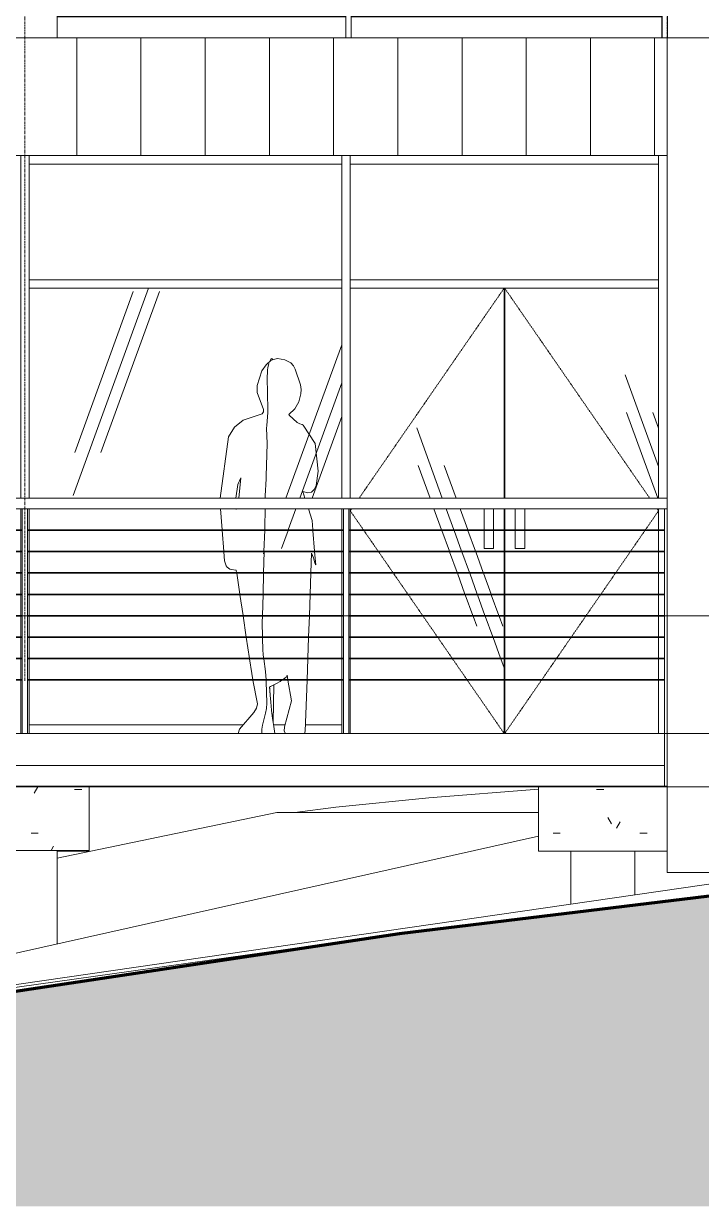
# Model space of a CAD drawing. Header units: millimetres. Extents: x -22400 to 100951, y -3625 to 17206.
# Drawn here: x 10056 to 13222, y -2760 to 2767 of the extents above; entities that cross this region are included whole.
import ezdxf

# ---------------------------------------------------------------- set-up
doc = ezdxf.new("R2010")
doc.units = ezdxf.units.MM
doc.linetypes.add('Dash - Tight', pattern=[4.5, 3, -1.5])
doc.linetypes.add('Grid Line', pattern=[22.225, 12.7, -3.175, 3.175, -3.175])
for name, color, linetype, lineweight in [('A-DETL-GENF', 92, 'Continuous', 9), ('A-DOOR', 31, 'Continuous', 9), ('A-DOOR-FRAM', 31, 'Continuous', 9), ('A-FLOR', 192, 'Continuous', 9), ('A-FLOR-HRAL', 11, 'Continuous', 9), ('A-FLOR-LEVL', 51, 'Continuous', 9), ('A-GENM', 13, 'Continuous', 9), ('A-GLAZ-CURT', 52, 'Continuous', 9), ('A-GLAZ-CWMG', 51, 'Continuous', 9), ('A-WALL', 113, 'Continuous', 9), ('A-WALL-PATT', 111, 'Continuous', 9), ('C-TOPO', 7, 'Continuous', 9), ('S-FNDN', 32, 'Continuous', 9), ('S-GRID', 1, 'Continuous', 9)]:
    doc.layers.add(name, color=color, linetype=linetype, lineweight=lineweight)
pattern_1 = [(0, (4603.6, 0), (812.8, 203.2), [33.528, -576.072, 33.528, -576.072, -3251.2]), (0, (4603.6, 0), (812.8, 203.2), [-1219.2, 33.528, -1185.672, 33.528, -576.072, -1422.4]), (0, (4603.6, 0), (812.8, 203.2), [-3048, 33.528, -372.872, 33.528, -982.472]), (120, (4908.4, 101.6), (-582.3764, 602.3054), [33.528, -576.072, 33.528, -576.072, -3251.2]), (120, (4908.4, 101.6), (-582.3764, 602.3054), [-1219.2, 33.528, -1185.672, 33.528, -576.072, -1422.4]), (120, (4908.4, 101.6), (-582.3764, 602.3054), [-3048, 33.528, -372.872, 33.528, -982.472]), (240, (5010, 508), (-230.4236, -805.5054), [33.528, -576.072, 33.528, -576.072, -3251.2]), (240, (5010, 508), (-230.4236, -805.5054), [-1219.2, 33.528, -1185.672, 33.528, -576.072, -1422.4]), (240, (5010, 508), (-230.4236, -805.5054), [-3048, 33.528, -372.872, 33.528, -982.472])]
pattern_2 = [(110, (12293.9, -50), (973.9, 248.05), [800, -2500]), (110, (12301.9, -250), (973.9, 248.05), [1200, -2100]), (110, (12171.9, -50), (973.9, 248.05), [800, -2500])]

# ---------------------------------------------------------------- blocks, each defined once
blk = doc.blocks.new('Railing - 25mm-489599-South')
at = {"layer": 'A-FLOR-HRAL'}
for q in [(13049.4, 500), (13061.9, -550)]:
    blk.add_line((13049.4, -550), q, dxfattribs=at)
blk = doc.blocks.new('Railing - 25mm-V3-South')
at = {"layer": 'A-FLOR-HRAL'}
for p, q in [((11549.4, -550), (11549.4, 500)), ((11574.4, -550), (11574.4, 500)), ((11549.4, -550), (11574.4, -550))]:
    blk.add_line(p, q, dxfattribs=at)
blk = doc.blocks.new('Railing - 25mm-490134-South')
at = {"layer": 'A-FLOR-HRAL'}
for q in [(13050.4, 500), (13061.9, -797)]:
    blk.add_line((13050.4, -797), q, dxfattribs=at)
blk = doc.blocks.new('Railing - 25mm-V4-South')
at = {"layer": 'A-FLOR-HRAL'}
for p, q in [((7074.4, -797), (7074.4, 500)), ((7061.9, -797), (7074.4, -797))]:
    blk.add_line(p, q, dxfattribs=at)
blk = doc.blocks.new('Railing - Railing-566589-South')
at = {"layer": 'A-FLOR-HRAL'}
for p, q in [((8549.4, 401.6), (7074.4, 401.6)), ((7074.4, 398.4), (8549.4, 398.4)), ((10049.4, 401.6), (8574.4, 401.6)), ((8574.4, 398.4), (10049.4, 398.4)), ((11549.4, 401.6), (10074.4, 401.6)), ((10074.4, 398.4), (11549.4, 398.4)), ((13049.4, 401.6), (11574.4, 401.6)), ((11574.4, 398.4), (13049.4, 398.4)), ((8549.4, 301.6), (7074.4, 301.6)), ((7074.4, 298.4), (8549.4, 298.4)), ((10049.4, 301.6), (8574.4, 301.6)), ((8574.4, 298.4), (10049.4, 298.4)), ((11549.4, 301.6), (10074.4, 301.6)), ((10074.4, 298.4), (11549.4, 298.4)), ((13049.4, 301.6), (11574.4, 301.6)), ((11574.4, 298.4), (13049.4, 298.4)), ((8549.4, 201.6), (7074.4, 201.6)), ((7074.4, 198.4), (8549.4, 198.4)), ((10049.4, 201.6), (8574.4, 201.6)), ((8574.4, 198.4), (10049.4, 198.4)), ((11549.4, 201.6), (10074.4, 201.6)), ((10074.4, 198.4), (11549.4, 198.4)), ((13049.4, 201.6), (11574.4, 201.6)), ((11574.4, 198.4), (13049.4, 198.4)), ((8549.4, 101.6), (7074.4, 101.6)), ((7074.4, 98.4), (8549.4, 98.4)), ((10049.4, 101.6), (8574.4, 101.6)), ((8574.4, 98.4), (10049.4, 98.4)), ((11549.4, 101.6), (10074.4, 101.6)), ((10074.4, 98.4), (11549.4, 98.4)), ((13049.4, 101.6), (11574.4, 101.6)), ((11574.4, 98.4), (13049.4, 98.4)), ((8549.4, 1.6), (7074.4, 1.6)), ((10049.4, 1.6), (8574.4, 1.6)), ((11549.4, 1.6), (10074.4, 1.6)), ((13049.4, 1.6), (11574.4, 1.6)), ((7074.4, -1.6), (8549.4, -1.6)), ((8574.4, -1.6), (10049.4, -1.6)), ((10074.4, -1.6), (11549.4, -1.6)), ((11574.4, -1.6), (13049.4, -1.6)), ((8549.4, -98.4), (7074.4, -98.4)), ((7074.4, -101.6), (8549.4, -101.6)), ((10049.4, -98.4), (8574.4, -98.4)), ((8574.4, -101.6), (10049.4, -101.6)), ((11549.4, -98.4), (10074.4, -98.4)), ((10074.4, -101.6), (11549.4, -101.6)), ((13049.4, -98.4), (11574.4, -98.4)), ((11574.4, -101.6), (13049.4, -101.6)), ((8549.4, -198.4), (7074.4, -198.4)), ((7074.4, -201.6), (8549.4, -201.6)), ((10049.4, -198.4), (8574.4, -198.4)), ((8574.4, -201.6), (10049.4, -201.6)), ((11549.4, -198.4), (10074.4, -198.4)), ((10074.4, -201.6), (11549.4, -201.6)), ((13049.4, -198.4), (11574.4, -198.4)), ((11574.4, -201.6), (13049.4, -201.6)), ((8549.4, -298.4), (7074.4, -298.4)), ((7074.4, -301.6), (8549.4, -301.6)), ((10049.4, -298.4), (8574.4, -298.4)), ((8574.4, -301.6), (10049.4, -301.6)), ((11549.4, -298.4), (10074.4, -298.4)), ((10074.4, -301.6), (11549.4, -301.6)), ((13049.4, -298.4), (11574.4, -298.4)), ((11574.4, -301.6), (13049.4, -301.6))]:
    blk.add_line(p, q, dxfattribs=at)
for name, p in [('Railing - 25mm-V4-South', (0, 0)), ('Railing - 25mm-V3-South', (-3000, 0)), ('Railing - 25mm-V3-South', (-1500, 0)), ('Railing - 25mm-V3-South', (0, 0)), ('Railing - 25mm-489599-South', (0, 0)), ('Railing - 25mm-490134-South', (0, 0))]:
    blk.add_blockref(name, p)
blk = doc.blocks.new('Top Rail Type - Top Rail_Internal_-566601-South')
at = {"layer": 'A-FLOR-HRAL'}
for p, q in [((13061.9, 550), (7061.9, 550)), ((13061.9, 500), (7061.9, 500))]:
    blk.add_line(p, q, dxfattribs=at)
blk = doc.blocks.new('fire place hang - fire place hang-785282-South')
at = {"layer": 'A-GENM'}
for p, q in [((9911.9, 6110), (9911.9, 6070)), ((10061.9, 6110), (9913.5, 6110)), ((10210.4, 6110), (10061.9, 6110)), ((10211.9, 6070), (10211.9, 6110)), ((9911.9, 6065), (9911.9, 2700)), ((9913.5, 6070), (10061.9, 6070)), ((10061.9, 6065), (9913.5, 6065)), ((10061.9, 6070), (10210.4, 6070)), ((10210.4, 6065), (10061.9, 6065)), ((10211.9, 2700), (10211.9, 6065))]:
    blk.add_line(p, q, dxfattribs=at)
blk = doc.blocks.new('System Panel - Glazed-909764-South')
at = {"layer": 'A-GLAZ-CURT'}
h = blk.add_hatch(dxfattribs=at)
h.set_pattern_fill('FP_8', color=256, style=0, pattern_type=2)
h.set_pattern_definition([(70, (9319.9, 1010), (-973.9, 248.05), [800, -2500]), (70, (9311.9, 810), (-973.9, 248.05), [1200, -2100]), (70, (9441.9, 1010), (-973.9, 248.05), [800, -2500])])
h.paths.add_polyline_path([(8581.9, -510), (10041.9, -510), (10041.9, -301.6), (8581.9, -301.6), (8581.9, -369.5)], flags=0)
h.paths.add_polyline_path([(8682, -298.4), (10041.9, -298.4), (10041.9, -201.6), (8581.9, -201.6), (8581.9, -298.4)], flags=0)
h.paths.add_polyline_path([(9236.1, -198.4), (10041.9, -198.4), (10041.9, -101.6), (8581.9, -101.6), (8581.9, -198.4), (9051.4, -198.4)], flags=0)
h.paths.add_polyline_path([(8581.9, -98.4), (10041.9, -98.4), (10041.9, -1.6), (8581.9, -1.6), (8581.9, -43.5)], flags=0)
h.paths.add_polyline_path([(8866.7, 1.6), (10041.9, 1.6), (10041.9, 98.4), (8581.9, 98.4), (8581.9, 1.6), (8682, 1.6)], flags=0)
h.paths.add_polyline_path([(9236.1, 101.6), (10041.9, 101.6), (10041.9, 198.4), (8581.9, 198.4), (8581.9, 101.6), (9051.4, 101.6)], flags=0)
h.paths.add_polyline_path([(9236.1, 201.6), (10041.9, 201.6), (10041.9, 298.4), (8581.9, 298.4), (8581.9, 201.6), (9051.4, 201.6)], flags=0)
h.paths.add_polyline_path([(9605.5, 301.6), (10041.9, 301.6), (10041.9, 398.4), (8581.9, 398.4), (8581.9, 301.6), (9513.1, 301.6)], flags=0)
h.paths.add_polyline_path([(9790.2, 401.6), (10041.9, 401.6), (10041.9, 500), (8581.9, 499.7), (8581.9, 401.6), (9697.8, 401.6)], flags=0)
h.paths.add_polyline_path([(9790.2, 550), (10041.9, 550), (10041.9, 1530), (8581.9, 1530), (8581.9, 550), (9605.5, 550)], flags=0)
blk = doc.blocks.new('Curtain Wall Dbl Glass - Curtain Wall Dbl Glass-V5-South')
at = {"layer": 'A-DOOR'}
h = blk.add_hatch(dxfattribs=at)
h.set_pattern_fill('FP_9', color=256, style=0, pattern_type=2)
h.set_pattern_definition(pattern_2)
h.paths.add_polyline_path([(11581.9, -550), (12300.3, -550), (12300.3, -301.6), (11581.9, -301.6), (11581.9, -369.5)], flags=0)
h.paths.add_polyline_path([(11821.7, -298.4), (12300.3, -298.4), (12300.3, -201.6), (11581.9, -201.6), (11581.9, -298.4), (11637.1, -298.4)], flags=0)
h.paths.add_polyline_path([(12006.4, -198.4), (12300.3, -198.4), (12300.3, -101.6), (11581.9, -101.6), (11581.9, -198.4), (11821.7, -198.4)], flags=0)
h.paths.add_polyline_path([(12006.4, -98.4), (12300.3, -98.4), (12300.3, -1.6), (11581.9, -1.6), (11581.9, -98.4), (11821.7, -98.4)], flags=0)
h.paths.add_polyline_path([(11821.7, 1.6), (12300.3, 1.6), (12300.3, 98.4), (11581.9, 98.4), (11581.9, 1.6), (11637.1, 1.6)], flags=0)
h.paths.add_polyline_path([(11637.1, 101.6), (12300.3, 101.6), (12300.3, 198.4), (11581.9, 198.4), (11581.9, 101.6)], flags=0)
h.paths.add_polyline_path([(11581.9, 201.6), (12300.3, 201.6), (12300.3, 298.4), (11581.9, 298.4), (11581.9, 282.4)], flags=0)
h.paths.add_polyline_path([(11581.9, 301.6), (12300.3, 301.6), (12300.3, 398.4), (12251.1, 398.4), (12251.1, 313.6), (12206.7, 313.6), (12206.7, 398.4), (11581.9, 398.4), (11581.9, 391.1)], flags=0)
h.paths.add_polyline_path([(11821.7, 401.6), (12206.7, 401.6), (12206.7, 500), (11581.9, 499.7), (11581.9, 401.6), (11637.1, 401.6)], flags=0)
h.paths.add_polyline_path([(12300.3, 401.6), (12300.3, 500), (12251.1, 499.7), (12251.1, 401.6)], flags=0)
h.paths.add_polyline_path([(11821.7, 550), (12300.3, 550), (12300.3, 1530), (11581.9, 1530), (11581.9, 550)], flags=0)
h = blk.add_hatch(dxfattribs=at)
h.set_pattern_fill('FP_9', color=256, style=0, pattern_type=2)
h.set_pattern_definition(pattern_2)
h.paths.add_polyline_path([(12929.9, -550), (13021.9, -550), (13021.9, -301.6), (12303.5, -301.6), (12303.5, -550), (12560.5, -550)], flags=0)
h.paths.add_polyline_path([(12929.9, -298.4), (13021.9, -298.4), (13021.9, -201.6), (12303.5, -201.6), (12303.5, -298.4), (12745.2, -298.4)], flags=0)
h.paths.add_polyline_path([(12745.2, -198.4), (13021.9, -198.4), (13021.9, -101.6), (12303.5, -101.6), (12303.5, -198.4), (12560.5, -198.4)], flags=0)
h.paths.add_polyline_path([(12560.5, -98.4), (13021.9, -98.4), (13021.9, -1.6), (12303.5, -1.6), (12303.5, -98.4), (12375.8, -98.4)], flags=0)
h.paths.add_polyline_path([(13021.9, 1.6), (13021.9, 98.4), (12303.5, 98.4), (12303.5, 1.6), (12929.9, 1.6)], flags=0)
h.paths.add_polyline_path([(12745.2, 101.6), (13021.9, 101.6), (13021.9, 198.4), (12303.5, 198.4), (12303.5, 101.6), (12560.5, 101.6)], flags=0)
h.paths.add_polyline_path([(12303.5, 201.6), (13021.9, 201.6), (13021.9, 298.4), (12303.5, 298.4), (12303.5, 282.4)], flags=0)
h.paths.add_polyline_path([(12352.7, 301.6), (13021.9, 301.6), (13021.9, 398.4), (12397.2, 398.4), (12397.2, 313.6), (12352.7, 313.6), (12352.7, 398.4), (12303.5, 398.4), (12303.5, 301.6)], flags=0)
h.paths.add_polyline_path([(12352.7, 401.6), (12352.7, 500), (12303.5, 499.7), (12303.5, 401.6)], flags=0)
h.paths.add_polyline_path([(12397.2, 401.6), (13021.9, 401.6), (13021.9, 500), (12397.2, 499.7)], flags=0)
h.paths.add_polyline_path([(13021.9, 550), (13021.9, 1530), (12303.5, 1530), (12303.5, 550), (12929.9, 550)], flags=0)
for p, q in [((12300.3, 1530), (11581.9, 1530)), ((11581.9, 1530), (11581.9, 550)), ((12300.3, 550), (12300.3, 1530)), ((12303.5, 1530), (12303.5, 550)), ((13021.9, 1530), (12303.5, 1530)), ((13021.9, 550), (13021.9, 1530)), ((11581.9, 499.7), (11581.9, 401.1)), ((12300.3, 401.1), (12300.3, 499.7)), ((12303.5, 499.7), (12303.5, 401.1)), ((13021.9, 401.4), (13021.9, 499.7)), ((11581.9, 399), (11581.9, 301.1)), ((12300.3, 301.1), (12300.3, 398.9)), ((12303.5, 398.9), (12303.5, 301.1)), ((13021.9, 301.4), (13021.9, 398.6)), ((11581.9, 299), (11581.9, 201.1)), ((12300.3, 201.1), (12300.3, 298.9)), ((12303.5, 298.9), (12303.5, 201.1)), ((13021.9, 201.4), (13021.9, 298.6)), ((11581.9, 199), (11581.9, 101.1)), ((12300.3, 101.1), (12300.3, 198.9)), ((12303.5, 198.9), (12303.5, 101.1)), ((13021.9, 101.4), (13021.9, 198.6)), ((11581.9, 99), (11581.9, 1.1)), ((12300.3, 1.1), (12300.3, 98.9)), ((12303.5, 98.9), (12303.5, 1.1)), ((13021.9, 1.4), (13021.9, 98.6)), ((11581.9, -1), (11581.9, -98.9)), ((12300.3, -98.9), (12300.3, -1.1)), ((12303.5, -1.1), (12303.5, -98.9)), ((13021.9, -98.6), (13021.9, -1.4)), ((11581.9, -101), (11581.9, -198.9)), ((12300.3, -198.9), (12300.3, -101.1)), ((12303.5, -101.1), (12303.5, -198.9)), ((13021.9, -198.6), (13021.9, -101.4)), ((11581.9, -201), (11581.9, -298.9)), ((12300.3, -298.9), (12300.3, -201.1)), ((12303.5, -201.1), (12303.5, -298.9)), ((13021.9, -298.6), (13021.9, -201.4)), ((11581.9, -301), (11581.9, -550)), ((12300.3, -550), (12300.3, -301.1)), ((12303.5, -301.1), (12303.5, -550)), ((13021.9, -550), (13021.9, -301.4))]:
    blk.add_line(p, q, dxfattribs=at)
at = {"layer": 'A-DOOR', "linetype": 'Dash - Tight'}
for p, q in [((11623.4, 550), (12300.3, 1530)), ((12303.5, 1530), (12980.5, 550)), ((11581.9, 490), (11588.6, 499.7)), ((13015.2, 499.7), (13021.9, 490)), ((11643.4, 401.1), (11581.9, 490)), ((13021.9, 490), (12960.7, 401.4)), ((11712.5, 301.1), (11644.9, 399)), ((12958.8, 398.6), (12891.6, 301.4)), ((11781.6, 201.1), (11714, 299)), ((12889.7, 298.6), (12822.5, 201.4)), ((11850.7, 101.1), (11783.1, 198.9)), ((12820.6, 198.6), (12753.4, 101.4)), ((11919.8, 1.1), (11852.2, 98.9)), ((12751.5, 98.6), (12684.3, 1.4)), ((11988.9, -98.9), (11921.3, -1.1)), ((12682.4, -1.4), (12615.1, -98.6)), ((12058, -198.9), (11990.4, -101.1)), ((12613.3, -101.4), (12545.9, -198.9)), ((12127.1, -298.9), (12059.5, -201.1)), ((12544.3, -201.1), (12476.8, -298.9)), ((12300.6, -550), (12128.6, -301.1)), ((12475.2, -301.1), (12303.2, -550))]:
    blk.add_line(p, q, dxfattribs=at)
at = {"layer": 'A-DOOR-FRAM'}
for p, q in [((12206.7, 499.7), (12206.7, 401.1)), ((12251.1, 401.1), (12251.1, 499.7)), ((12352.7, 401.1), (12352.7, 499.7)), ((12397.2, 499.7), (12397.2, 401.1)), ((12206.7, 398.9), (12206.7, 313.6)), ((12251.1, 313.6), (12251.1, 398.9)), ((12352.7, 313.6), (12352.7, 398.9)), ((12397.2, 398.9), (12397.2, 313.6)), ((12251.1, 313.6), (12206.7, 313.6)), ((12397.2, 313.6), (12352.7, 313.6))]:
    blk.add_line(p, q, dxfattribs=at)
blk = doc.blocks.new('Rectangular Mullion - 64 x 128 rectangular-909206-South')
at = {"layer": 'A-GLAZ-CWMG'}
for p, q in [((11581.9, 2110), (11581.9, 2150)), ((11581.9, 2110), (13021.9, 2110)), ((13021.9, 2150), (13021.9, 2110))]:
    blk.add_line(p, q, dxfattribs=at)
blk = doc.blocks.new('Rectangular Mullion - 64 x 128 rectangular-909207-South')
at = {"layer": 'A-GLAZ-CWMG'}
for p, q in [((8581.9, 2110), (8581.9, 2150)), ((8581.9, 2110), (10041.9, 2110)), ((10041.9, 2150), (10041.9, 2110))]:
    blk.add_line(p, q, dxfattribs=at)
blk = doc.blocks.new('Rectangular Mullion - 64 x 128 rectangular-V6-South')
at = {"layer": 'A-GLAZ-CWMG'}
for p, q in [((10081.9, -550), (10081.9, -510)), ((11081.5, -510), (10081.9, -510)), ((11276.2, -510), (11223.2, -510)), ((11541.9, -510), (11372.7, -510)), ((11541.9, -510), (11541.9, -550))]:
    blk.add_line(p, q, dxfattribs=at)
blk = doc.blocks.new('Rectangular Mullion - 64 x 128 rectangular-910882-South')
at = {"layer": 'A-GLAZ-CWMG'}
blk.add_line((13021.9, 1550), (13021.9, 1530), dxfattribs=at)
blk = doc.blocks.new('Rectangular Mullion - 64 x 128 rectangular-V7-South')
at = {"layer": 'A-GLAZ-CWMG'}
for p, q in [((10041.9, 1550), (10041.9, 550)), ((10081.9, 550), (10081.9, 1550)), ((10041.9, 499.7), (10041.9, -550)), ((10081.9, -550), (10081.9, 499.7))]:
    blk.add_line(p, q, dxfattribs=at)
blk = doc.blocks.new('Rectangular Mullion - 64 x 128 rectangular-V8-South')
at = {"layer": 'A-GLAZ-CWMG'}
for p, q in [((11541.9, 1550), (11541.9, 550)), ((11581.9, 1530), (11581.9, 1550)), ((11541.9, 499.7), (11541.9, 401.1)), ((11541.9, 399), (11541.9, 301.1)), ((11541.9, 299), (11541.9, 201.1)), ((11541.9, 199), (11541.9, 101.1)), ((11541.9, 99), (11541.9, 1.1)), ((11541.9, -1), (11541.9, -98.9)), ((11541.9, -101), (11541.9, -198.9)), ((11541.9, -201), (11541.9, -298.9)), ((11541.9, -301), (11541.9, -550))]:
    blk.add_line(p, q, dxfattribs=at)
blk = doc.blocks.new('Rectangular Mullion - 64 x 128 rectangular-909769-South')
at = {"layer": 'A-GLAZ-CWMG'}
blk.add_line((13021.9, 2150), (13021.9, 1550), dxfattribs=at)
blk = doc.blocks.new('Rectangular Mullion - 64 x 128 rectangular-485521-South')
at = {"layer": 'A-GLAZ-CWMG'}
for p, q in [((8581.9, 1530), (8581.9, 1570)), ((10041.9, 1570), (8581.9, 1570)), ((10041.9, 1570), (10041.9, 1530)), ((8581.9, 1530), (10041.9, 1530))]:
    blk.add_line(p, q, dxfattribs=at)
blk = doc.blocks.new('Rectangular Mullion - 64 x 128 rectangular-909761-South')
at = {"layer": 'A-GLAZ-CWMG'}
for p, q in [((7101.9, 1530), (7101.9, 1570)), ((8541.9, 1570), (7101.9, 1570)), ((8541.9, 1570), (8541.9, 1530)), ((7820.3, 1530), (7823.5, 1530))]:
    blk.add_line(p, q, dxfattribs=at)
blk = doc.blocks.new('Rectangular Mullion - 64 x 128 rectangular-909762-South')
at = {"layer": 'A-GLAZ-CWMG'}
for p, q in [((8541.9, 2150), (8541.9, 1550)), ((8581.9, 1550), (8581.9, 2150))]:
    blk.add_line(p, q, dxfattribs=at)
blk = doc.blocks.new('Railing - 25mm-976242-South')
at = {"layer": 'A-FLOR-HRAL'}
for p, q in [((13036.9, 3501.4), (13036.9, 3597)), ((13036.9, 3401.4), (13036.9, 3498.6)), ((13036.9, 3301.4), (13036.9, 3398.6)), ((13036.9, 3201.4), (13036.9, 3298.6)), ((13036.9, 3101.4), (13036.9, 3198.6)), ((13036.9, 3001.4), (13036.9, 3098.6)), ((13036.9, 2901.4), (13036.9, 2998.5)), ((13036.9, 2801.4), (13036.9, 2898.6)), ((13036.9, 2700), (13036.9, 2798.6))]:
    blk.add_line(p, q, dxfattribs=at)
blk = doc.blocks.new('Railing - Railing-933812-South')
blk.add_blockref('Railing - 25mm-976242-South', (0, 0))
blk = doc.blocks.new('Railing - 25mm-V20-South')
at = {"layer": 'A-FLOR-HRAL'}
for p, q in [((11561.4, 2700), (11561.4, 3600)), ((11586.4, 2700), (11586.4, 3600))]:
    blk.add_line(p, q, dxfattribs=at)
blk = doc.blocks.new('Railing - 25mm-V21-South')
at = {"layer": 'A-FLOR-HRAL'}
for p, q in [((13039.4, 2700), (13039.4, 3600)), ((13064.4, 2700), (13064.4, 3600))]:
    blk.add_line(p, q, dxfattribs=at)
blk = doc.blocks.new('Railing - 25mm-V22-South')
at = {"layer": 'A-FLOR-HRAL'}
for p, q in [((7061.4, 2700), (7061.4, 3600)), ((7086.4, 2700), (7086.4, 3600))]:
    blk.add_line(p, q, dxfattribs=at)
blk = doc.blocks.new('Railing - Railing-933841-South')
at = {"layer": 'A-FLOR-HRAL'}
for p, q in [((8561.4, 3501.6), (7086.4, 3501.6)), ((7086.4, 3498.4), (8561.4, 3498.4)), ((9913.5, 3501.6), (8586.4, 3501.6)), ((8586.4, 3498.4), (9913.5, 3498.4)), ((11561.4, 3501.6), (10210.4, 3501.6)), ((10210.4, 3498.4), (11561.4, 3498.4)), ((13039.4, 3501.6), (11586.4, 3501.6)), ((11586.4, 3498.4), (13039.4, 3498.4)), ((8561.4, 3401.6), (7086.4, 3401.6)), ((7086.4, 3398.4), (8561.4, 3398.4)), ((9913.5, 3401.6), (8586.4, 3401.6)), ((8586.4, 3398.4), (9913.5, 3398.4)), ((11561.4, 3401.6), (10210.4, 3401.6)), ((10210.4, 3398.4), (11561.4, 3398.4)), ((13039.4, 3401.6), (11586.4, 3401.6)), ((11586.4, 3398.4), (13039.4, 3398.4)), ((8561.4, 3301.6), (7086.4, 3301.6)), ((7086.4, 3298.4), (8561.4, 3298.4)), ((9913.5, 3301.6), (8586.4, 3301.6)), ((8586.4, 3298.4), (9913.5, 3298.4)), ((11561.4, 3301.6), (10210.4, 3301.6)), ((10210.4, 3298.4), (11561.4, 3298.4)), ((13039.4, 3301.6), (11586.4, 3301.6)), ((11586.4, 3298.4), (13039.4, 3298.4)), ((8561.4, 3201.6), (7086.4, 3201.6)), ((7086.4, 3198.4), (8561.4, 3198.4)), ((9913.5, 3201.6), (8586.4, 3201.6)), ((8586.4, 3198.4), (9913.5, 3198.4)), ((11561.4, 3201.6), (10210.4, 3201.6)), ((10210.4, 3198.4), (11561.4, 3198.4)), ((13039.4, 3201.6), (11586.4, 3201.6)), ((11586.4, 3198.4), (13039.4, 3198.4)), ((8561.4, 3101.6), (7086.4, 3101.6)), ((7086.4, 3098.4), (8561.4, 3098.4)), ((9913.5, 3101.6), (8586.4, 3101.6)), ((8586.4, 3098.4), (9913.5, 3098.4)), ((11561.4, 3101.6), (10210.4, 3101.6)), ((10210.4, 3098.4), (11561.4, 3098.4)), ((13039.4, 3101.6), (11586.4, 3101.6)), ((11586.4, 3098.4), (13039.4, 3098.4)), ((8561.4, 3001.6), (7086.4, 3001.6)), ((7086.4, 2998.4), (8561.4, 2998.4)), ((9913.5, 3001.6), (8586.4, 3001.6)), ((8586.4, 2998.4), (9913.5, 2998.4)), ((11561.4, 3001.6), (10210.4, 3001.6)), ((10210.4, 2998.4), (11561.4, 2998.4)), ((13039.4, 3001.6), (11586.4, 3001.6)), ((11586.4, 2998.4), (13039.4, 2998.4)), ((8561.4, 2901.6), (7086.4, 2901.6)), ((7086.4, 2898.4), (8561.4, 2898.4)), ((9913.5, 2901.6), (8586.4, 2901.6)), ((8586.4, 2898.4), (9913.5, 2898.4)), ((11561.4, 2901.6), (10210.4, 2901.6)), ((10210.4, 2898.4), (11561.4, 2898.4)), ((13039.4, 2901.6), (11586.4, 2901.6)), ((11586.4, 2898.4), (13039.4, 2898.4)), ((8561.4, 2801.6), (7086.4, 2801.6)), ((7086.4, 2798.4), (8561.4, 2798.4)), ((9913.5, 2801.6), (8586.4, 2801.6)), ((8586.4, 2798.4), (9913.5, 2798.4)), ((11561.4, 2801.6), (10210.4, 2801.6)), ((10210.4, 2798.4), (11561.4, 2798.4)), ((13039.4, 2801.6), (11586.4, 2801.6)), ((11586.4, 2798.4), (13039.4, 2798.4))]:
    blk.add_line(p, q, dxfattribs=at)
for name, p in [('Railing - 25mm-V22-South', (0, 0)), ('Railing - 25mm-V20-South', (-3000, 0)), ('Railing - 25mm-V20-South', (0, 0)), ('Railing - 25mm-V21-South', (0, 0))]:
    blk.add_blockref(name, p)
blk = doc.blocks.new('RPC Female - YinYin-954137-South')
at = {"layer": 'A-DETL-GENF'}
for p, q in [((11188, 1172.9), (11168.5, 1143.8)), ((11212.6, 1193.7), (11188, 1172.9)), ((11201.7, 1179.4), (11196.8, 1158.6)), ((11212, 1202.6), (11205.3, 1187.5)), ((11217.5, 1200.9), (11212, 1202.6)), ((11241.9, 1202.6), (11212.6, 1193.7)), ((11219.2, 1195.7), (11217.5, 1200.9)), ((11275.5, 1195.9), (11241.9, 1202.6)), ((11303.9, 1181.1), (11275.5, 1195.9)), ((11315.8, 1167.9), (11303.9, 1181.1)), ((11325, 1151.5), (11315.8, 1167.9)), ((11168.5, 1143.8), (11147.2, 1075.6)), ((11194.7, 1139.1), (11193.4, 1112.8)), ((11193.4, 1112.8), (11196.8, 963.1)), ((11195.6, 1149.5), (11194.7, 1139.1)), ((11196.8, 1158.6), (11195.6, 1149.5)), ((11349.2, 1079.6), (11325, 1151.5)), ((11147.2, 1075.6), (11146.3, 1043.8)), ((11351.9, 1057.4), (11349.2, 1079.6)), ((11350.8, 1036.7), (11351.9, 1057.4)), ((11146.3, 1043.8), (11176.1, 963)), ((11322.7, 966.8), (11341.4, 999)), ((11341.4, 999), (11350.8, 1036.7)), ((11169.4, 944.2), (11081.8, 913.4)), ((11175.9, 952.8), (11169.4, 944.2)), ((11176.1, 963), (11175.9, 952.8)), ((11196.5, 949.3), (11191.4, 889.6)), ((11196.8, 963.1), (11196.5, 949.3)), ((11294.6, 941.1), (11322.7, 966.8)), ((11296.6, 937.9), (11294.6, 941.1)), ((11081.8, 913.4), (11040.7, 881.1)), ((11191.4, 889.6), (11190.8, 876.8)), ((11333.4, 903), (11296.6, 937.9)), ((11345.7, 896.5), (11333.4, 903)), ((11357.4, 894), (11345.7, 896.5)), ((11361.1, 889.8), (11357.4, 894)), ((11417.4, 805.3), (11361.1, 889.8)), ((11012.2, 835.7), (10974.1, 550)), ((11040.7, 881.1), (11012.2, 835.7)), ((11190.8, 876.8), (11193, 804.9)), ((11193, 804.9), (11187.8, 600.3)), ((11431, 675.1), (11417.4, 805.3)), ((11422, 608.1), (11431, 675.1)), ((11046.3, 550), (11056.1, 613.5)), ((11056.1, 613.5), (11070.9, 644.6)), ((11070.9, 644.6), (11060.3, 550)), ((11413.2, 590.2), (11422, 608.1)), ((11184.9, 597.5), (11184.3, 550)), ((11187.8, 600.3), (11184.9, 597.5)), ((11370, 550), (11360.1, 580.9)), ((11360.1, 580.9), (11382.9, 574.3)), ((11382.9, 574.3), (11400.4, 578.2)), ((11400.4, 578.2), (11413.2, 590.2)), ((10975.7, 499.7), (10983.3, 400.7)), ((11047.4, 499.7), (11048.6, 497)), ((11050.7, 499.7), (11048.6, 497)), ((11183.6, 499.7), (11182.4, 412.7)), ((11403.8, 445.2), (11386.2, 499.7)), ((11407.2, 401.1), (11403.8, 445.2)), ((10983.4, 399.3), (10990.9, 300.7)), ((11181.8, 399.3), (11177.2, 300.7)), ((11182.4, 412.7), (11181.8, 400.7)), ((11415.1, 301.1), (11407.4, 399)), ((10991, 299.3), (10994.3, 257.2)), ((11177.2, 299.3), (11176.7, 290)), ((11176.7, 290), (11176.9, 290.5)), ((11176.9, 290.5), (11177.3, 291.7)), ((11179.6, 298.3), (11177, 200.7)), ((11177.3, 291.7), (11177.8, 293.3)), ((11177.8, 293.3), (11178.4, 295.1)), ((11178.4, 295.1), (11178.9, 296.7)), ((11178.9, 296.7), (11179.4, 297.9)), ((11179.4, 297.9), (11179.6, 298.3)), ((11397.8, 201.1), (11401, 292.8)), ((11401, 292.8), (11402.7, 289.7)), ((11402.7, 289.7), (11405.6, 281.7)), ((11405.6, 281.7), (11409.3, 270.7)), ((11420.1, 237.4), (11415.3, 299)), ((10994.3, 257.2), (11001.9, 233.1)), ((11001.9, 233.1), (11006.8, 226.9)), ((11006.8, 226.9), (11012.4, 222)), ((11012.4, 222), (11018.8, 218.2)), ((11409.3, 270.7), (11413.2, 258.8)), ((11413.2, 258.8), (11416.7, 248)), ((11416.7, 248), (11419.2, 240.2)), ((11419.2, 240.2), (11420.1, 237.4)), ((11018.8, 218.2), (11025.7, 215.5)), ((11025.7, 215.5), (11049.1, 212.4)), ((11049.1, 212.4), (11050.8, 200.7)), ((11051, 199.3), (11065.8, 100.7)), ((11177, 199.3), (11174.3, 100.7)), ((11394.3, 101.1), (11397.7, 199)), ((11066, 99.3), (11080.7, 0.7)), ((11174.3, 99.3), (11171.7, 0.7)), ((11390.7, 1.1), (11394.2, 99)), ((11080.9, -0.7), (11095.7, -99.3)), ((11171.6, -0.7), (11170.8, -30.7)), ((11170.8, -30.7), (11172, -99.3)), ((11387.2, -98.9), (11390.7, -1)), ((11095.9, -100.7), (11110.7, -199.3)), ((11172.1, -100.7), (11173.2, -164)), ((11383.7, -198.9), (11387.1, -101)), ((11173.2, -164), (11174, -177)), ((11110.9, -200.7), (11121.1, -269.3)), ((11174, -177), (11177, -199.3)), ((11177.2, -200.7), (11185.2, -260.7)), ((11380.1, -298.9), (11383.6, -201)), ((11121.1, -269.3), (11126.8, -299.3)), ((11185.2, -260.7), (11188, -299.3)), ((11127, -300.7), (11147.9, -411.1)), ((11188, -300.7), (11188.5, -307.3)), ((11188.5, -307.3), (11191.4, -408.1)), ((11204.6, -333.3), (11209.1, -330.9)), ((11209.1, -330.9), (11220.8, -324.9)), ((11220.8, -324.9), (11236.8, -316.5)), ((11221.6, -498.5), (11224.5, -323)), ((11236.8, -316.5), (11254.2, -306.6)), ((11254.2, -306.6), (11262.4, -301.3)), ((11267.7, -297.9), (11270.2, -296.2)), ((11270.2, -296.2), (11281.9, -286.3)), ((11281.9, -286.3), (11286.4, -277.9)), ((11286.4, -277.9), (11290.2, -299.3)), ((11290.4, -300.7), (11307.2, -397)), ((11371.6, -539.6), (11380, -301)), ((11205.3, -347.1), (11204.6, -333.3)), ((11205, -341.1), (11205.2, -339.8)), ((11205.2, -339.8), (11205.4, -338.9)), ((11207.3, -371.8), (11205.3, -347.1)), ((11205.4, -338.9), (11205.6, -338.9)), ((11205.6, -338.9), (11205.9, -344.1)), ((11205.9, -344.1), (11206.2, -353.6)), ((11206.2, -353.6), (11206.3, -359.8)), ((11210.4, -404.5), (11207.3, -371.8)), ((11143.6, -432.4), (11131.3, -452.8)), ((11147.9, -411.1), (11143.6, -432.4)), ((11189.9, -432.9), (11186.3, -454.5)), ((11191.4, -408.1), (11189.9, -432.9)), ((11214.4, -441.8), (11210.4, -404.5)), ((11219.1, -480.6), (11214.4, -441.8)), ((11307.2, -397), (11273.7, -519)), ((11131.3, -452.8), (11063.6, -530.5)), ((11176.3, -492.4), (11171.7, -510.6)), ((11181.4, -474.1), (11176.3, -492.4)), ((11186.3, -454.5), (11181.4, -474.1)), ((11224.2, -517.8), (11219.1, -480.6)), ((11063.6, -530.5), (11057.2, -550)), ((11168.8, -529.4), (11168.3, -550)), ((11171.7, -510.6), (11168.8, -529.4)), ((11229.7, -550), (11224.2, -517.8)), ((11273.7, -519), (11272.9, -539)), ((11272.9, -539), (11279.4, -550)), ((11368.2, -550), (11371.6, -539.6))]:
    blk.add_line(p, q, dxfattribs=at)

msp = doc.modelspace()

# ---------------------------------------------------------------- hatches: boundary and pattern name
at = {"layer": 'A-WALL-PATT'}
h = msp.add_hatch(dxfattribs=at)
h.set_pattern_fill('FP_6', color=256, style=0, pattern_type=2)
h.set_pattern_definition([(90, (4603.6, 0), (-300, 2e-14), [])])
h.paths.add_polyline_path([(7061.9, 2150), (13061.9, 2150), (13061.9, 2700), (7061.9, 2700), (7061.9, 2455.3)], flags=0)
at = {"layer": 'C-TOPO'}
h = msp.add_hatch(dxfattribs=at)
h.set_pattern_fill('FP_2', color=256, style=0, pattern_type=2)
h.set_pattern_definition([(0, (4603.6, 0), (635, 635), [635, -635]), (0, (4603.6, 238.1), (635, 635), [635, -635]), (0, (4603.6, 476.25), (635, 635), [635, -635]), (90, (4683, 555.6), (-635, 635), [635, -635]), (90, (4921.1, 555.6), (-635, 635), [635, -635]), (90, (5159.2, 555.6), (-635, 635), [635, -635])])
h.paths.add_polyline_path([(25858.1, -2759.7), (25858.1, 434.3), (25371.3, 350), (24900.9, 291), (24898.8, 260.4), (24659.4, 260.7), (23998.2, 177.8), (24002.2, 38.2), (23707, 38.2), (23707, 141.3), (22084.6, -62.2), (20248.6, -285), (16705.1, -828), (16066.4, -920), (13299.3, -1304.8), (11812.4, -1485.2), (7107, -2190), (-19853.1, -2190), (-21165, -2222.9), (-21269.7, -2228.5), (-21422.3, -2245.1), (-21422.3, -2759.7), (25371.3, -2759.7)], flags=0)
at = {"layer": 'S-FNDN'}
h = msp.add_hatch(dxfattribs=at)
h.set_pattern_fill('FP_5', color=256, style=0, pattern_type=2)
h.set_pattern_definition(pattern_1)
h.paths.add_polyline_path([(10361.9, -1097), (10361.9, -797), (9761.9, -797), (9761.9, -1097), (10344.2, -1097)], flags=0)
h = msp.add_hatch(dxfattribs=at)
h.set_pattern_fill('FP_5', color=256, style=0, pattern_type=2)
h.set_pattern_definition(pattern_1)
h.paths.add_polyline_path([(13061.9, -1100), (13061.9, -800), (12461.9, -800), (12461.9, -1100), (12560.5, -1100)], flags=0)
h = msp.add_hatch(dxfattribs=at)
h.set_pattern_fill('FP_5', color=256, style=0, pattern_type=2)
h.set_pattern_definition(pattern_1)
h.paths.add_polyline_path([(10361.9, -1100), (10361.9, -1097), (10211.9, -1097), (10211.9, -1100), (10344.2, -1100)], flags=0)
h.paths.add_polyline_path([(9761.9, -1100), (9911.9, -1100), (9911.9, -1097), (9761.9, -1097)], flags=0)

# ---------------------------------------------------------------- linework, layer by layer
at = {"layer": 'A-FLOR'}
for p, q in [((10074.4, -550), (11549.4, -550)), ((11574.4, -550), (13049.4, -550)), ((13050.4, -700), (7074.4, -700)), ((13050.4, -797), (7074.4, -797))]:
    msp.add_line(p, q, dxfattribs=at)
at = {"layer": 'A-FLOR-LEVL', "linetype": 'Dash - Tight'}
for p, q in [((-22400.1, 2700), (25623, 2700)), ((-22400.1, 0), (29196.4, 0)), ((-22400.1, -550), (24166.4, -550)), ((-22400.1, -800), (23652.1, -800))]:
    msp.add_line(p, q, dxfattribs=at)
at = {"layer": 'A-WALL'}
for p, q in [((13263.9, 2700), (7061.9, 2700)), ((13061.9, -1200), (13061.9, 2700)), ((7061.9, 2150), (13061.9, 2150)), ((13263.9, -1200), (13061.9, -1200))]:
    msp.add_line(p, q, dxfattribs=at)
at = {"layer": 'C-TOPO'}
for p, q in [((12461.9, -810.2), (11948.1, -851.4)), ((11948.1, -851.4), (12461.9, -810.2)), ((12572.4, -800), (12596.9, -797)), ((12572.4, -800), (12596.9, -797)), ((11514.7, -893.8), (11948.1, -851.4)), ((11514.7, -893.8), (11948.1, -851.4)), ((7511.9, -2085.6), (15566.2, -920)), ((10211.9, -1132.2), (11238, -920)), ((10211.9, -1132.2), (11238, -920)), ((11451.7, -920), (11238, -920)), ((11514.7, -893.8), (11322, -920)), ((11322, -920), (11514.7, -893.8)), ((11451.7, -920), (11421.3, -920)), ((12216.3, -920), (11451.7, -920)), ((11451.7, -920), (11472.9, -920)), ((12216.3, -920), (12171.4, -920)), ((12216.3, -920), (12461.9, -920)), ((12216.3, -920), (12227, -920)), ((8182.4, -1988.6), (12461.9, -1029.9)), ((11812.4, -1485.2), (13363.6, -1297)), ((11812.4, -1485.2), (6790.5, -2190)), ((11812.4, -1485.2), (7107, -2190))]:
    msp.add_line(p, q, dxfattribs=at)
at = {"layer": 'C-TOPO', "lineweight": 70}
for p, q in [((11812.4, -1485.2), (13363.6, -1297)), ((7107, -2190), (11812.4, -1485.2))]:
    msp.add_line(p, q, dxfattribs=at)
at = {"layer": 'S-FNDN'}
for p, q in [((10361.9, -1097), (10361.9, -797)), ((12461.9, -800), (13061.9, -800)), ((12461.9, -1100), (12461.9, -800)), ((10361.9, -1097), (9761.9, -1097)), ((10211.9, -1533.9), (10211.9, -1097)), ((10361.9, -1100), (10211.9, -1100)), ((10361.9, -1100), (10361.9, -1097)), ((13061.9, -1100), (12461.9, -1100)), ((12611.9, -1100), (12611.9, -1347.5)), ((12911.9, -1304.1), (12911.9, -1100))]:
    msp.add_line(p, q, dxfattribs=at)
at = {"layer": 'S-GRID', "linetype": 'Grid Line'}
for p, q in [((10061.9, -304.8), (10061.9, 11605.8)), ((13061.9, -304.8), (13061.9, 11605.8))]:
    msp.add_line(p, q, dxfattribs=at)

# ---------------------------------------------------------------- block references
at = {"layer": 'A-DETL-GENF'}
msp.add_blockref('RPC Female - YinYin-954137-South', (0, 0), dxfattribs=at)
at = {"layer": 'A-DOOR'}
msp.add_blockref('Curtain Wall Dbl Glass - Curtain Wall Dbl Glass-V5-South', (0, 0), dxfattribs=at)
at = {"layer": 'A-FLOR-HRAL'}
for name in ['Railing - Railing-933841-South', 'Railing - Railing-933812-South', 'Top Rail Type - Top Rail_Internal_-566601-South', 'Railing - Railing-566589-South']:
    msp.add_blockref(name, (0, 0), dxfattribs=at)
at = {"layer": 'A-GENM'}
msp.add_blockref('fire place hang - fire place hang-785282-South', (0, 0), dxfattribs=at)
at = {"layer": 'A-GLAZ-CURT'}
msp.add_blockref('System Panel - Glazed-909764-South', (1500, 0), dxfattribs=at)
at = {"layer": 'A-GLAZ-CWMG'}
for name, p in [('Rectangular Mullion - 64 x 128 rectangular-909762-South', (1500, 0)), ('Rectangular Mullion - 64 x 128 rectangular-909207-South', (1500, 0)), ('Rectangular Mullion - 64 x 128 rectangular-909762-South', (3000, 0)), ('Rectangular Mullion - 64 x 128 rectangular-909206-South', (0, 0)), ('Rectangular Mullion - 64 x 128 rectangular-909769-South', (0, 0)), ('Rectangular Mullion - 64 x 128 rectangular-V7-South', (0, 0)), ('Rectangular Mullion - 64 x 128 rectangular-485521-South', (1500, 0)), ('Rectangular Mullion - 64 x 128 rectangular-V8-South', (0, 0)), ('Rectangular Mullion - 64 x 128 rectangular-909761-South', (4480, 0)), ('Rectangular Mullion - 64 x 128 rectangular-910882-South', (0, 0)), ('Rectangular Mullion - 64 x 128 rectangular-V6-South', (0, 0))]:
    msp.add_blockref(name, p, dxfattribs=at)

doc.saveas('drawing.dxf')
